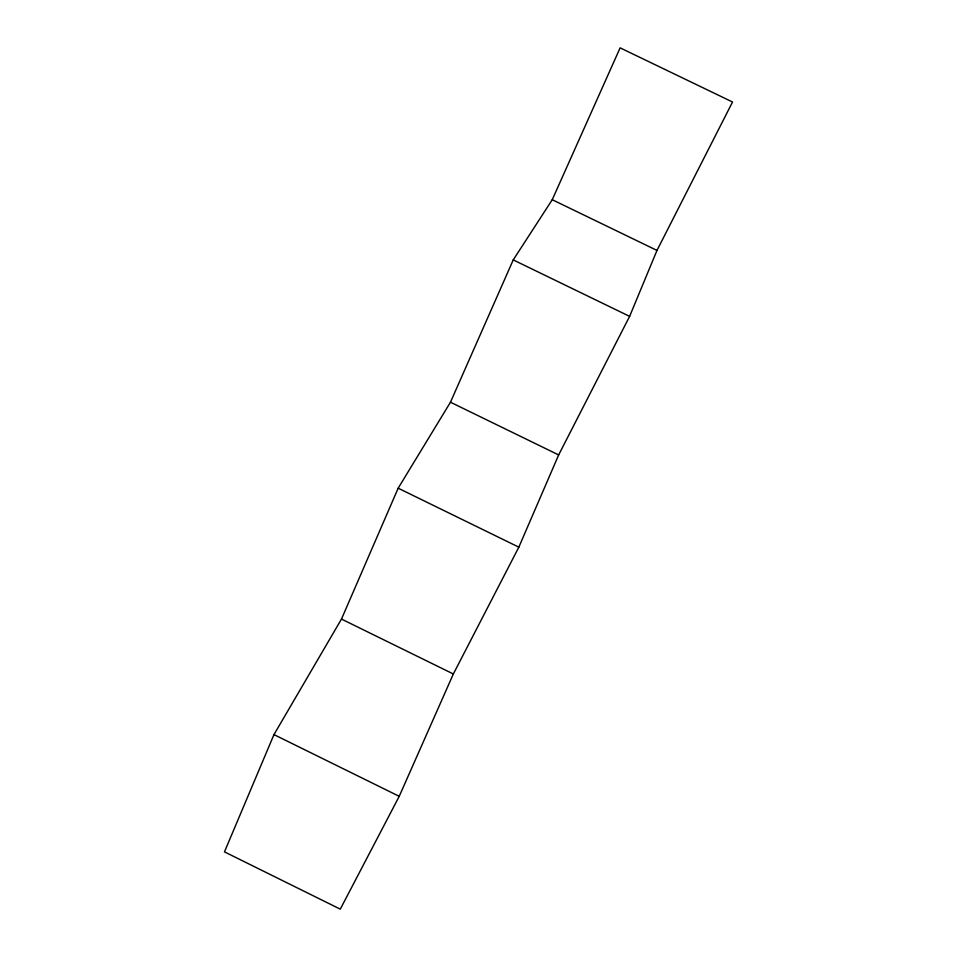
<?xml version="1.0" encoding="UTF-8"?>
<svg xmlns="http://www.w3.org/2000/svg" width="957" height="957" viewBox="0 0 957 957"><rect width="100%" height="100%" fill="white"/><g stroke="black" fill="none" stroke-linecap="round" stroke-linejoin="round"><path stroke-width="1.44" d="M629.622 316.372L656.981 250.423L732.536 102.004L620.124 47.85L552.249 199.714L513.239 259.909L450.472 402.215L398.172 488.19L341.482 619.071L273.965 734.605L224.464 851.874L340.285 909.15L399.225 796.32L453.343 673.979L518.838 547.165L558.661 454.934L629.622 316.372L513.239 259.909M552.249 199.714L656.981 250.423M450.472 402.215L558.661 454.934M398.172 488.19L518.838 547.165M341.482 619.071L453.343 673.979M273.965 734.605L399.225 796.32"/></g></svg>
